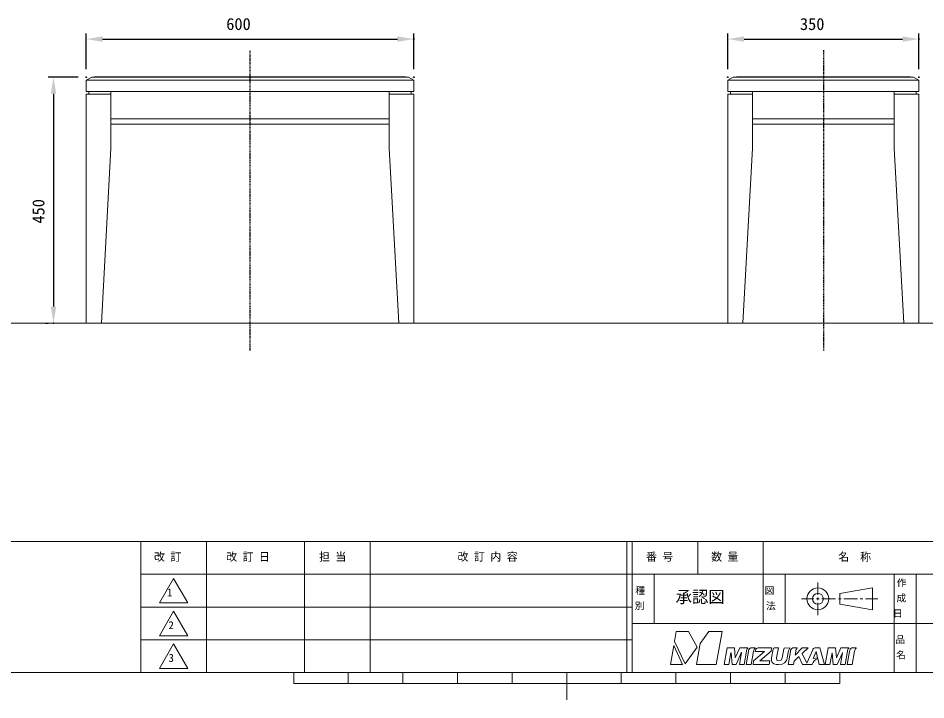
# Model space of a CAD drawing. Units: millimetres, scale not verified. Extents: x -203 to 203, y -143 to 143.
# Drawn here: x -100.5 to 65.8, y -143 to -18.2 of the extents above; entities that cross this region are included whole.
import ezdxf
from ezdxf.enums import TextEntityAlignment as Align

# ---------------------------------------------------------------- set-up
doc = ezdxf.new("R2010")
doc.units = ezdxf.units.MM
doc.header["$LTSCALE"] = 0.5
doc.header["$PDMODE"] = 32
doc.header["$PDSIZE"] = 0.1
doc.linetypes.add('USER1', pattern=[0.629921, 0.393701, -0.07874, 0.07874, -0.07874])
for name, color, linetype, lineweight in [('0-1_DIMENSION_LINES$02_DIMENSI', 7, 'Continuous', 25), ('0-3_DIMENSION_LINES$03_LINES', 7, 'Continuous', 18), ('0-4_DIMENSION_LINES$04_SUB_LIN', 4, 'Continuous', 18), ('0-5_DIMENSION_LINES$01_CENTER_', 7, 'USER1', 25), ('0-6_図面_FORMAT$03_TEXT', 7, 'Continuous', 18), ('0-7_図面_FORMAT$01_WAKU$OUT_LINE', 6, 'Continuous', 18), ('0-8_図面_FORMAT$01_WAKU$SUB_LINE', 7, 'Continuous', 18), ('0-9_図面_FORMAT$02_LOGO$01_MZ_LO', 7, 'Continuous', 18)]:
    doc.layers.add(name, color=color, linetype=linetype, lineweight=lineweight)
doc.layers.add('0-2_DEFPOINTS', color=7, linetype='Continuous')
doc.styles.add('ＭＳ ゴシック', font='')
doc.styles.get('ＭＳ ゴシック').set_extended_font_data('MS Gothic')

# ---------------------------------------------------------------- blocks, each defined once
blk = doc.blocks.new('D1')
at = {"layer": '0-1_DIMENSION_LINES$02_DIMENSI'}
for p, q in [((479, 242), (479, 255)), ((485, 253), (543, 253)), ((549, 242), (549, 255))]:
    blk.add_line(p, q, dxfattribs=at)
for points in [[(485, 254), (485, 252), (479, 253)], [(543, 252), (543, 254), (549, 253)]]:
    blk.add_solid(points, dxfattribs=at)
at = {"layer": '0-2_DEFPOINTS'}
for p in [(549, 253), (479, 239), (549, 239)]:
    blk.add_point(p, dxfattribs=at)
at = {"layer": '0-1_DIMENSION_LINES$02_DIMENSI', "style": 'ＭＳ ゴシック'}
blk.add_text('350', height=4.399, dxfattribs=at).set_placement((505.429, 255), align=Align.BOTTOM_LEFT)
blk = doc.blocks.new('D2')
at = {"layer": '0-1_DIMENSION_LINES$02_DIMENSI'}
for p, q in [((241, 239), (230, 239)), ((232, 233), (232, 155)), ((229, 149), (230, 149))]:
    blk.add_line(p, q, dxfattribs=at)
for points in [[(233, 233), (231, 233), (232, 239)], [(231, 155), (233, 155), (232, 149)]]:
    blk.add_solid(points, dxfattribs=at)
at = {"layer": '0-2_DEFPOINTS'}
for p in [(244, 239), (232, 149)]:
    blk.add_point(p, dxfattribs=at)
at = {"layer": '0-1_DIMENSION_LINES$02_DIMENSI', "style": 'ＭＳ ゴシック'}
blk.add_text('450', height=4.399, rotation=90, dxfattribs=at).set_placement((230, 185.429), align=Align.BOTTOM_LEFT)
blk = doc.blocks.new('D3')
at = {"layer": '0-1_DIMENSION_LINES$02_DIMENSI'}
for p, q in [((244, 242), (244, 255)), ((250, 253), (358, 253)), ((364, 242), (364, 255))]:
    blk.add_line(p, q, dxfattribs=at)
for points in [[(250, 254), (250, 252), (244, 253)], [(358, 252), (358, 254), (364, 253)]]:
    blk.add_solid(points, dxfattribs=at)
at = {"layer": '0-2_DEFPOINTS'}
for p in [(364, 253), (244, 239), (364, 239)]:
    blk.add_point(p, dxfattribs=at)
at = {"layer": '0-1_DIMENSION_LINES$02_DIMENSI', "style": 'ＭＳ ゴシック'}
blk.add_text('600', height=4.399, dxfattribs=at).set_placement((295.286, 255), align=Align.BOTTOM_LEFT)
blk = doc.blocks.new('_X16')
at = {"layer": '0-6_図面_FORMAT$03_TEXT', "style": 'ＭＳ ゴシック'}
for s, p in [('作', (540.875, 51.813)), ('成', (540.801, 46.191)), ('日', (539.482, 40.568))]:
    blk.add_text(s, height=2.566, dxfattribs=at).set_placement(p, align=Align.BOTTOM_LEFT)
blk = doc.blocks.new('_X15')
at = {"layer": '0-6_図面_FORMAT$03_TEXT', "style": 'ＭＳ ゴシック'}
for s, p in [('図', (492.487, 49.002)), ('法', (492.977, 43.38))]:
    blk.add_text(s, height=2.566, dxfattribs=at).set_placement(p, align=Align.BOTTOM_LEFT)
blk = doc.blocks.new('_X14')
at = {"layer": '0-6_図面_FORMAT$03_TEXT', "style": 'ＭＳ ゴシック'}
for s, p in [('種', (445.127, 49.002)), ('別', (444.903, 43.38))]:
    blk.add_text(s, height=2.566, dxfattribs=at).set_placement(p, align=Align.BOTTOM_LEFT)
blk = doc.blocks.new('_X13')
at = {"layer": '0-6_図面_FORMAT$03_TEXT', "style": 'ＭＳ ゴシック'}
for s, p in [('品', (540.35, 31.002)), ('名', (540.651, 25.38))]:
    blk.add_text(s, height=2.566, dxfattribs=at).set_placement(p, align=Align.BOTTOM_LEFT)

msp = doc.modelspace()

# ---------------------------------------------------------------- linework, layer by layer
at = {"layer": '0-3_DIMENSION_LINES$03_LINES'}
for p, q in [((-32.5, -37.6), (-83.5, -37.6)), ((60, -37.6), (34, -37.6)), ((-113, -74), (117, -74))]:
    msp.add_line(p, q, dxfattribs=at)
for points in [[(-28, -29.5), (-29, -29), (-87, -29), (-88, -29.5), (-88, -31.6), (-28, -31.6)], [(-86.4149, -28.92), (-29.5851, -28.92), (-29.5, -29), (-86.5, -29)], [(64.5, -29.5), (63.5, -29), (30.5, -29), (29.5, -29.5), (29.5, -31.6), (64.5, -31.6)], [(31.0851, -28.92), (62.9149, -28.92), (63, -29), (31, -29)], [(-83.5, -42), (-85.2297, -74), (-88, -74), (-88, -32.1), (-83.5, -32.1)], [(-87.5, -31.6), (-83.5, -31.6), (-83.5, -32.1), (-87.5, -32.1)], [(-83.5, -31.6), (-32.5, -31.6), (-32.5, -37.6), (-83.5, -37.6)], [(-32.5, -31.6), (-28.5, -31.6), (-28.5, -32.1), (-32.5, -32.1)], [(-32.5, -42), (-30.7703, -74), (-28, -74), (-28, -32.1), (-32.5, -32.1)], [(34, -42), (32.2703, -74), (29.5, -74), (29.5, -32.1), (34, -32.1)], [(30, -31.6), (34, -31.6), (34, -32.1), (30, -32.1)], [(34, -31.6), (60, -31.6), (60, -37.6), (34, -37.6)], [(60, -31.6), (64, -31.6), (64, -32.1), (60, -32.1)], [(60, -42), (61.7297, -74), (64.5, -74), (64.5, -32.1), (60, -32.1)]]:
    msp.add_lwpolyline(points, close=True, dxfattribs=at)
at = {"layer": '0-4_DIMENSION_LINES$04_SUB_LIN'}
for p, q in [((-28.0105, -29.5), (-88.0105, -29.5)), ((29.5, -29.5), (64.5, -29.5)), ((-83.5, -36.6), (-32.5, -36.6)), ((34, -36.6), (60, -36.6))]:
    msp.add_line(p, q, dxfattribs=at)
at = {"layer": '0-5_DIMENSION_LINES$01_CENTER_'}
for p, q in [((-58, -79), (-58, -24)), ((47, -24), (47, -79))]:
    msp.add_line(p, q, dxfattribs=at)
at = {"layer": '0-6_図面_FORMAT$03_TEXT'}
for p, q in [((-72, -120.75), (-74.5981, -125.25)), ((-69.4019, -125.25), (-72, -120.75)), ((46, -123.75), (46, -121.5)), ((45.25, -124.5), (43, -124.5)), ((46.25, -124.5), (45.75, -124.5)), ((46, -124.75), (46, -124.25)), ((49.25, -124.5), (46.75, -124.5)), ((50.25, -124.5), (49.75, -124.5)), ((53.25, -124.5), (50.75, -124.5)), ((54.25, -124.5), (53.75, -124.5)), ((57, -124.5), (54.75, -124.5)), ((-74.5981, -125.25), (-69.4019, -125.25)), ((46, -127.5), (46, -125.25)), ((-72, -126.75), (-74.5981, -131.25)), ((-69.4019, -131.25), (-72, -126.75)), ((-74.5981, -131.25), (-69.4019, -131.25)), ((-72, -132.75), (-74.5981, -137.25)), ((-69.4019, -137.25), (-72, -132.75)), ((-74.5981, -137.25), (-69.4019, -137.25))]:
    msp.add_line(p, q, dxfattribs=at)
msp.add_lwpolyline([(56, -122.5), (50, -123.5), (50, -125.5), (56, -126.5)], close=True, dxfattribs=at)
for radius in [2, 1]:
    msp.add_circle((46, -124.5), radius, dxfattribs=at)
at = {"layer": '0-7_図面_FORMAT$01_WAKU$OUT_LINE'}
for p, q in [((198, -114), (-198, -114)), ((-78, -114), (-78, -138)), ((11, -114), (11, -138)), ((12, -114), (12, -138)), ((198, -120), (-78, -120)), ((-198, -138), (198, -138)), ((-50, -140), (-50, -138)), ((-40, -140), (-40, -138)), ((-30, -140), (-30, -138)), ((-20, -140), (-20, -138)), ((-10, -140), (-10, -138)), ((0, -138), (0, -143)), ((10, -140), (10, -138)), ((20, -140), (20, -138)), ((30, -140), (30, -138)), ((40, -140), (40, -138)), ((50, -140), (50, -138)), ((-50, -140), (50, -140))]:
    msp.add_line(p, q, dxfattribs=at)
at = {"layer": '0-8_図面_FORMAT$01_WAKU$SUB_LINE'}
for p, q in [((-66, -114), (-66, -138)), ((-48, -114), (-48, -138)), ((-36, -114), (-36, -138)), ((24, -114), (24, -120)), ((36, -129), (36, -114)), ((16, -129), (16, -120)), ((40, -120), (40, -129)), ((60, -138), (60, -120)), ((64, -138), (64, -120)), ((12, -126), (-78, -126)), ((12, -129), (144, -129)), ((12, -132), (-78, -132))]:
    msp.add_line(p, q, dxfattribs=at)
at = {"layer": '0-9_図面_FORMAT$02_LOGO$01_MZ_LO'}
for p, q in [((37.5368, -133.5001), (35.0653, -133.5001)), ((46.3372, -133.5001), (45.4679, -133.5001)), ((40.2333, -135.7779), (40.2903, -135.6677)), ((40.3739, -135.4237), (40.3965, -135.3012)), ((40.3965, -135.3012), (40.3965, -135.3012))]:
    msp.add_line(p, q, dxfattribs=at)
for points in [[(23.9185, -133.3532), (22.2811, -130.5), (20.052, -130.5), (19.7334, -132.3069), (21.6797, -136.412)], [(28.4519, -130.5), (26.0068, -130.5), (24.423, -132.6639), (23.7466, -136.5), (27.394, -136.5)], [(18.994, -136.5), (21.2213, -136.5), (19.5978, -133.0758)], [(45.1097, -135.4167), (45.6797, -134.1656), (45.9339, -135.2805)]]:
    msp.add_lwpolyline(points, close=True, dxfattribs=at)
for points in [[(33.1643, -133.5221), (33.1564, -133.5001), (31.6973, -133.5001), (30.8813, -135.3254), (30.7128, -133.5001), (29.3797, -133.5001), (28.8508, -136.5), (29.7077, -136.5), (30.085, -134.3718), (30.1212, -134.3718), (30.3134, -136.5), (31.0307, -136.5), (31.9772, -134.3718)], [(32.0194, -134.3718), (31.6421, -136.5), (32.493, -136.5), (32.9191, -134.0808)], [(33.2994, -134.1367), (32.8831, -136.5), (33.7988, -136.5), (34.2223, -134.0946)], [(34.4907, -133.528), (34.4785, -133.5001), (33.7311, -133.5001)], [(34.5924, -133.8998), (34.52, -134.1359), (36.248, -134.138), (34.2351, -135.8723), (34.125, -136.5), (37.0697, -136.5), (37.1838, -135.8537), (35.3578, -135.8512), (37.4305, -134.0987), (37.5368, -133.5001)], [(37.8062, -133.6918), (37.5241, -135.2886), (37.5207, -135.7942), (37.6572, -136.1388), (37.9298, -136.3967), (38.3411, -136.5181), (38.8134, -136.5486), (39.4797, -136.4487), (39.8948, -136.201), (40.2275, -135.7892)], [(39.7553, -133.6956), (39.4664, -135.331), (39.2624, -135.7153), (38.8631, -135.8509), (38.5099, -135.7132), (38.4414, -135.331), (38.7636, -133.5001), (38.0482, -133.5001)], [(40.8635, -133.5423), (40.8489, -133.5001), (40.7137, -133.5065), (40.0021, -133.5001)], [(40.3988, -135.2886), (40.6262, -134.0012), (40.8635, -133.5423)], [(40.9871, -134.1367), (40.5715, -136.5), (41.5368, -136.5), (41.5384, -136.5), (41.5439, -136.5), (41.6443, -135.9188), (42.5284, -135.0795), (43.1843, -136.5), (44.9459, -136.5)], [(42.2217, -133.528), (42.2092, -133.5001), (41.4125, -133.5001)], [(45.0487, -133.8322), (43.9945, -136.289), (43.107, -134.5303), (44.1923, -133.5001), (43.1434, -133.5001), (41.8365, -134.8052), (41.959, -134.0946)], [(45.9654, -135.4039), (46.2447, -136.5), (47.188, -136.5), (46.3372, -133.5001)], [(51.6741, -133.5221), (51.6663, -133.5001), (50.2071, -133.5001), (49.3912, -135.3254), (49.2227, -133.5001), (47.8896, -133.5001), (47.3606, -136.5), (48.2176, -136.5), (48.5948, -134.3718), (48.631, -134.3718), (48.8233, -136.5), (49.5406, -136.5), (50.4871, -134.3718)], [(50.5292, -134.3718), (50.152, -136.5), (51.0029, -136.5), (51.429, -134.0808)], [(51.8093, -134.1367), (51.3929, -136.5), (52.3087, -136.5), (52.7322, -134.0946)], [(53.0005, -133.528), (52.9883, -133.5001), (52.241, -133.5001)]]:
    msp.add_lwpolyline(points, dxfattribs=at)
for centre, radius, start, end in [((31.9983, -134.363), 0.0228, 337.38667, 202.61333), ((33.7742, -134.1229), 0.8561, 135.436, 177.18162), ((33.898, -134.0779), 0.6015, 106.10853, 185.61083), ((35.2047, -134.2131), 0.9895, 136.18472, 173.12017), ((35.0741, -133.9901), 0.4901, 91.03463, 169.38909), ((38.0431, -133.7422), 0.2422, 88.80192, 167.99496), ((39.9968, -133.7469), 0.2469, 88.77298, 167.99431), ((41.5809, -134.073), 0.5972, 106.38228, 186.12371), ((42.933, -134.202), 0.9799, 136.54508, 173.70767), ((45.4594, -133.9198), 0.4199, 88.83548, 167.9571), ((50.5082, -134.363), 0.0228, 337.38667, 202.61333), ((52.2841, -134.1229), 0.8561, 135.436, 177.18162), ((52.4079, -134.0779), 0.6015, 106.10853, 185.61083), ((53.7145, -134.2131), 0.9895, 136.18472, 173.12017), ((38.9196, -135.0984), 1.4791, 332.15939, 332.65034), ((39.5102, -135.2642), 0.8783, 332.65034, 349.54143), ((38.5515, -134.9606), 1.8762, 349.54143, 349.93236), ((46.8386, -137.2383), 2.0316, 115.4544, 158.69079)]:
    msp.add_arc(centre, radius, start, end, dxfattribs=at)

# ---------------------------------------------------------------- block references
at = {"layer": '0-1_DIMENSION_LINES$02_DIMENSI', "xscale": 0.5, "yscale": 0.5}
for name in ['D3', 'D1', 'D2']:
    msp.add_blockref(name, (-210, -148.5), dxfattribs=at)
at = {"layer": '0-6_図面_FORMAT$03_TEXT', "xscale": 0.5, "yscale": 0.5}
for name in ['_X16', '_X14', '_X15', '_X13']:
    msp.add_blockref(name, (-210, -148.5), dxfattribs=at)

# ---------------------------------------------------------------- texts
at = {"layer": '0-6_図面_FORMAT$03_TEXT', "style": 'ＭＳ ゴシック'}
for s, height, p in [('改 訂', 1.466, (-75.5838, -117.9799)), ('改 訂 日', 1.466, (-62.3608, -117.9799)), ('担 当', 1.466, (-45.3714, -117.9799)), ('改 訂 内 容', 1.466, (-19.9835, -117.964)), ('番 号', 1.466, (14.5112, -117.9799)), ('数 量', 1.466, (26.4452, -117.9799)), ('名\u3000称', 1.466, (49.7337, -117.9799)), ('1', 1.466, (-73.1918, -124.4965)), ('承認図', 2.199, (19.9406, -125.9023)), ('2', 1.466, (-72.9498, -130.4965)), ('3', 1.466, (-72.9398, -136.4965))]:
    msp.add_text(s, height=height, dxfattribs=at).set_placement(p, align=Align.BOTTOM_LEFT)

doc.saveas('drawing.dxf')
